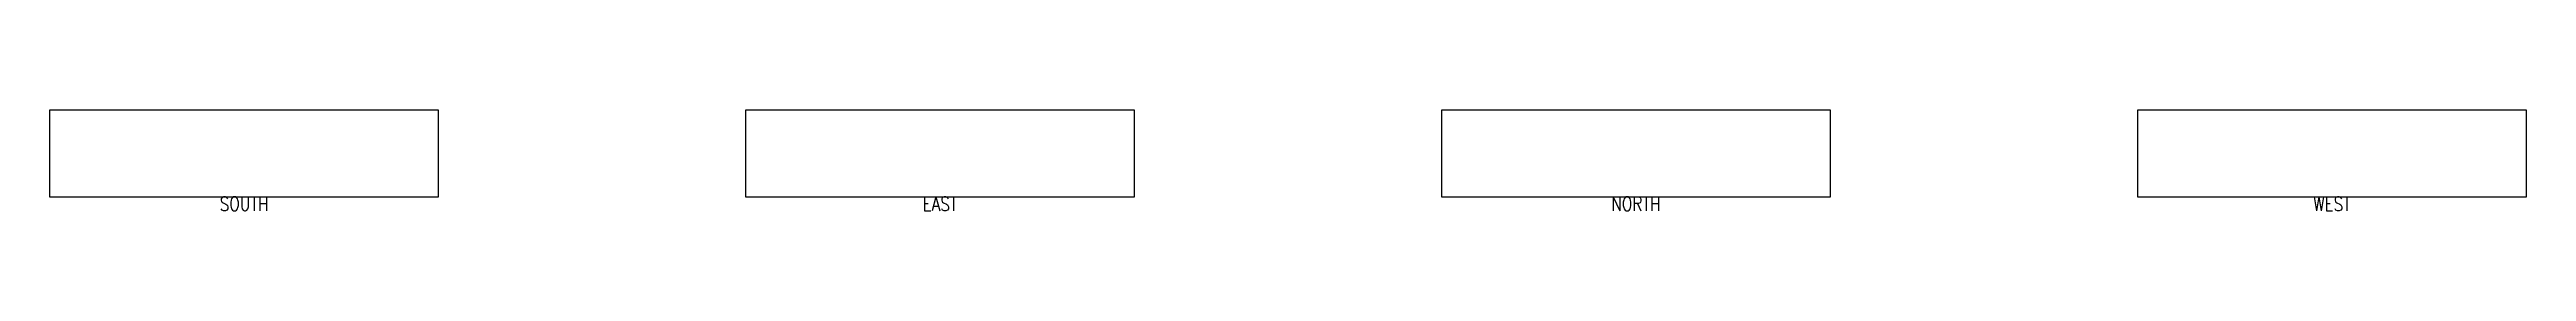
# Model space of a CAD drawing. Header units: inches. Extents: x -671 to 7871, y -648 to -300.
import ezdxf
from ezdxf.enums import TextEntityAlignment as Align

# ---------------------------------------------------------------- set-up
doc = ezdxf.new("R2010")
doc.units = ezdxf.units.IN
doc.header["$LTSCALE"] = 0.5
doc.header["$MEASUREMENT"] = 0
doc.layers.get('Defpoints').update_dxf_attribs({"color": 27})
doc.styles.get("Standard").update_dxf_attribs({"font": 'romans.shx', "width": 0.8})

msp = doc.modelspace()

# ---------------------------------------------------------------- linework, layer by layer
at = {"layer": 'Defpoints'}
for points in [[(-670.8, -600), (670.8, -600), (670.8, -300), (-670.8, -300)], [(1729.2, -600), (3070.8, -600), (3070.8, -300), (1729.2, -300)], [(4129.2, -600), (5470.8, -600), (5470.8, -300), (4129.2, -300)], [(6529.2, -600), (7870.8, -600), (7870.8, -300), (6529.2, -300)]]:
    msp.add_lwpolyline(points, close=True, dxfattribs=at)

# ---------------------------------------------------------------- texts
at = {"layer": 'Defpoints', "width": 0.8}
for s, p in [('SOUTH', (0, -600)), ('EAST', (2400, -600)), ('NORTH', (4800, -600)), ('WEST', (7200, -600))]:
    msp.add_text(s, height=48, dxfattribs=at).set_placement(p, align=Align.TOP_CENTER)

doc.saveas('drawing.dxf')
